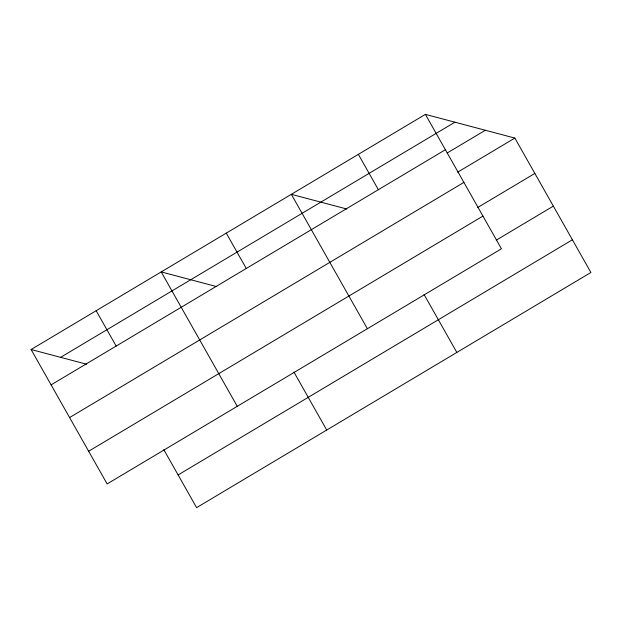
<?xml version="1.0" encoding="UTF-8"?>
<svg xmlns="http://www.w3.org/2000/svg" width="622" height="622" viewBox="0 0 622 622"><rect width="100%" height="100%" fill="white"/><g stroke="black" fill="none" stroke-linecap="round" stroke-linejoin="round"><path stroke-width="0.93" d="M425.394 114.37L501.441 248.777L107.139 483.924L31.1 349.517L425.394 114.37L514.861 138.076L590.9 272.483L196.606 507.63L163.819 449.683M60.622 357.339L454.915 122.192M51.097 384.87L445.399 149.723M447.265 152.958L485.331 130.255M457.753 172.131L514.861 138.076M69.594 417.556L463.888 182.409M477.758 207.476L534.858 173.421M88.651 451.238L482.944 216.091M496.255 240.17L553.355 206.115M178.11 474.944L572.403 239.789M346.804 209.015L291.337 194.321L367.377 328.727M216.681 286.618L161.215 271.923L237.262 406.329M31.1 349.517L86.567 364.212M358.365 154.349L378.363 189.694M424.056 294.486L456.843 352.433M226.276 233.118L246.273 268.471M293.934 372.08L326.721 430.027M96.161 310.72L116.159 346.073"/></g></svg>
